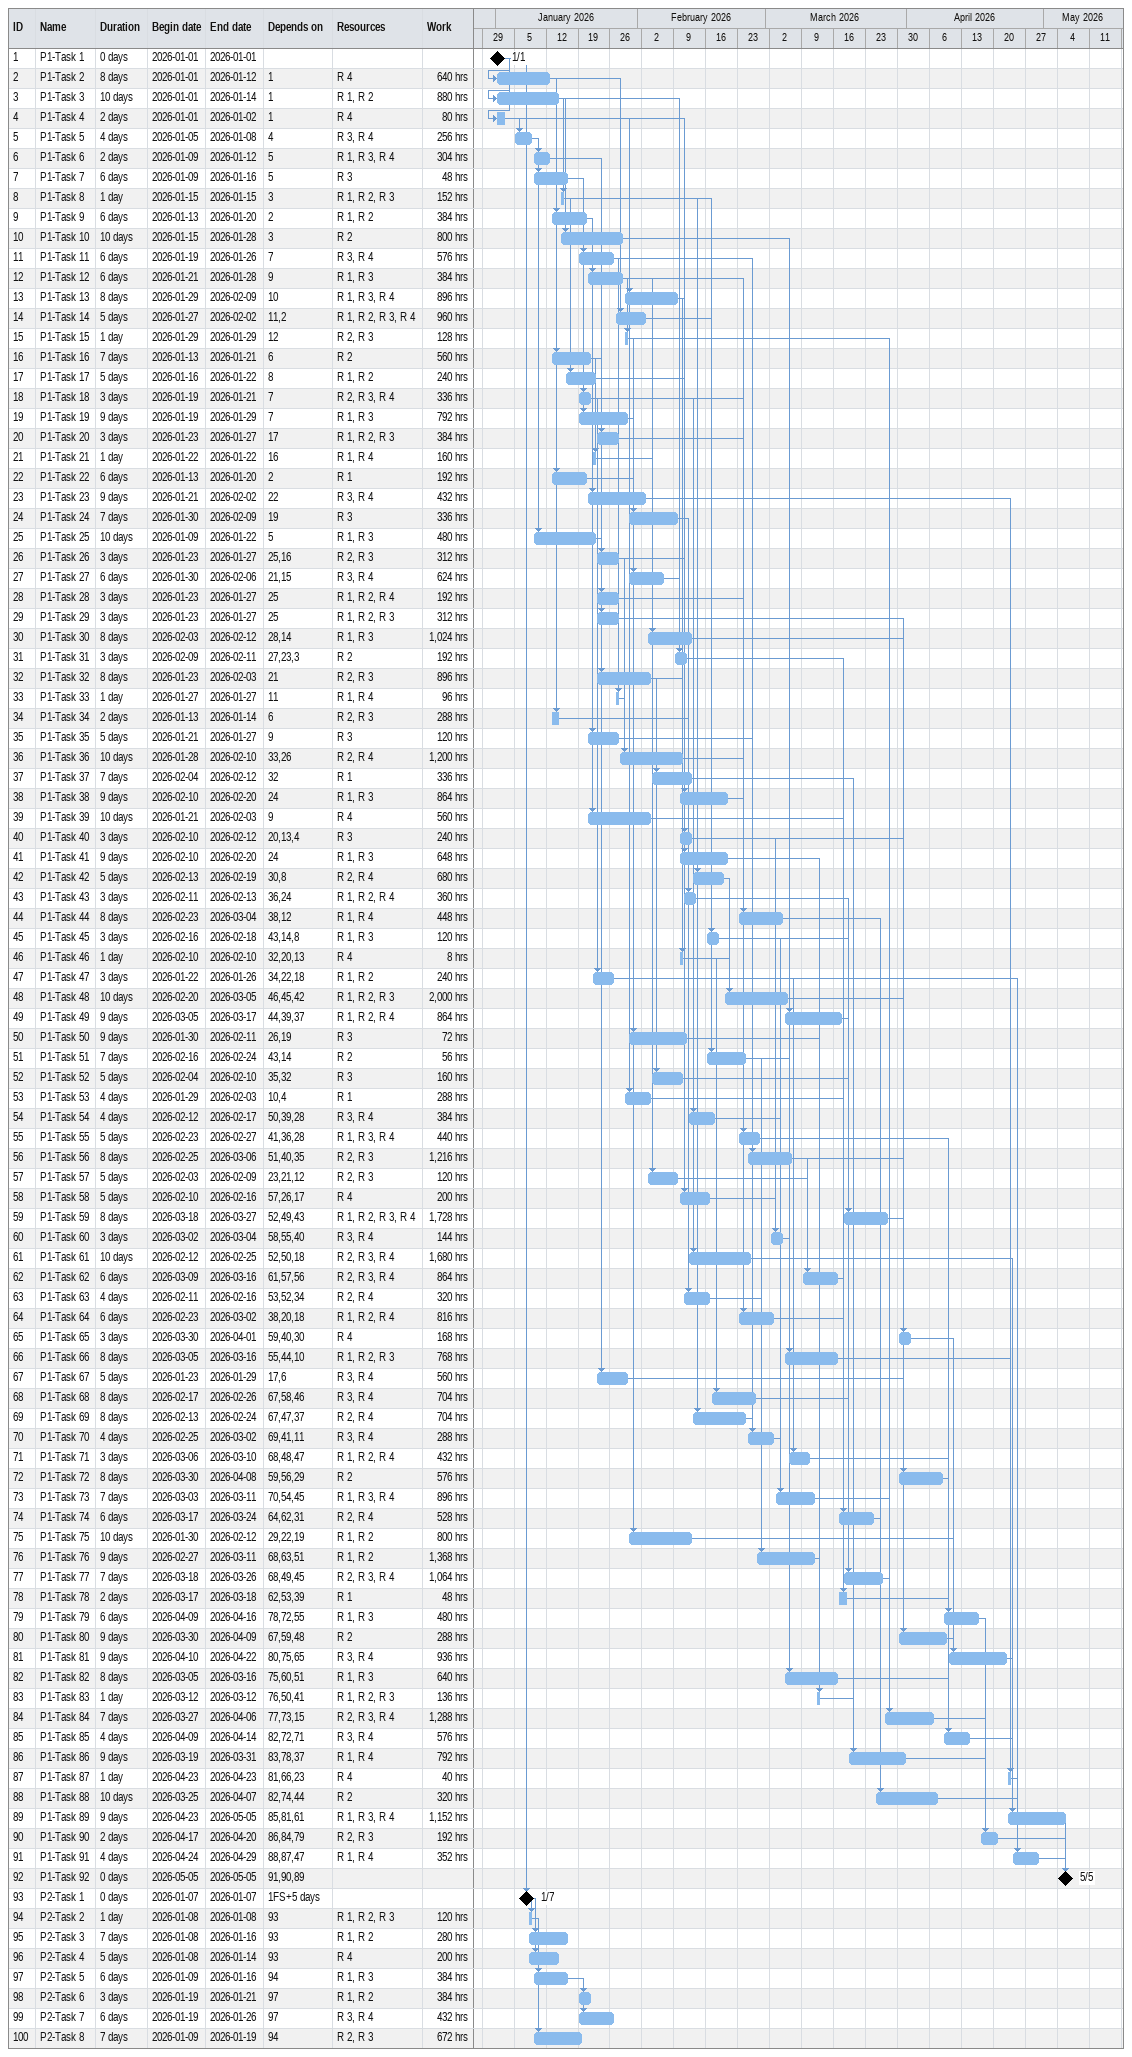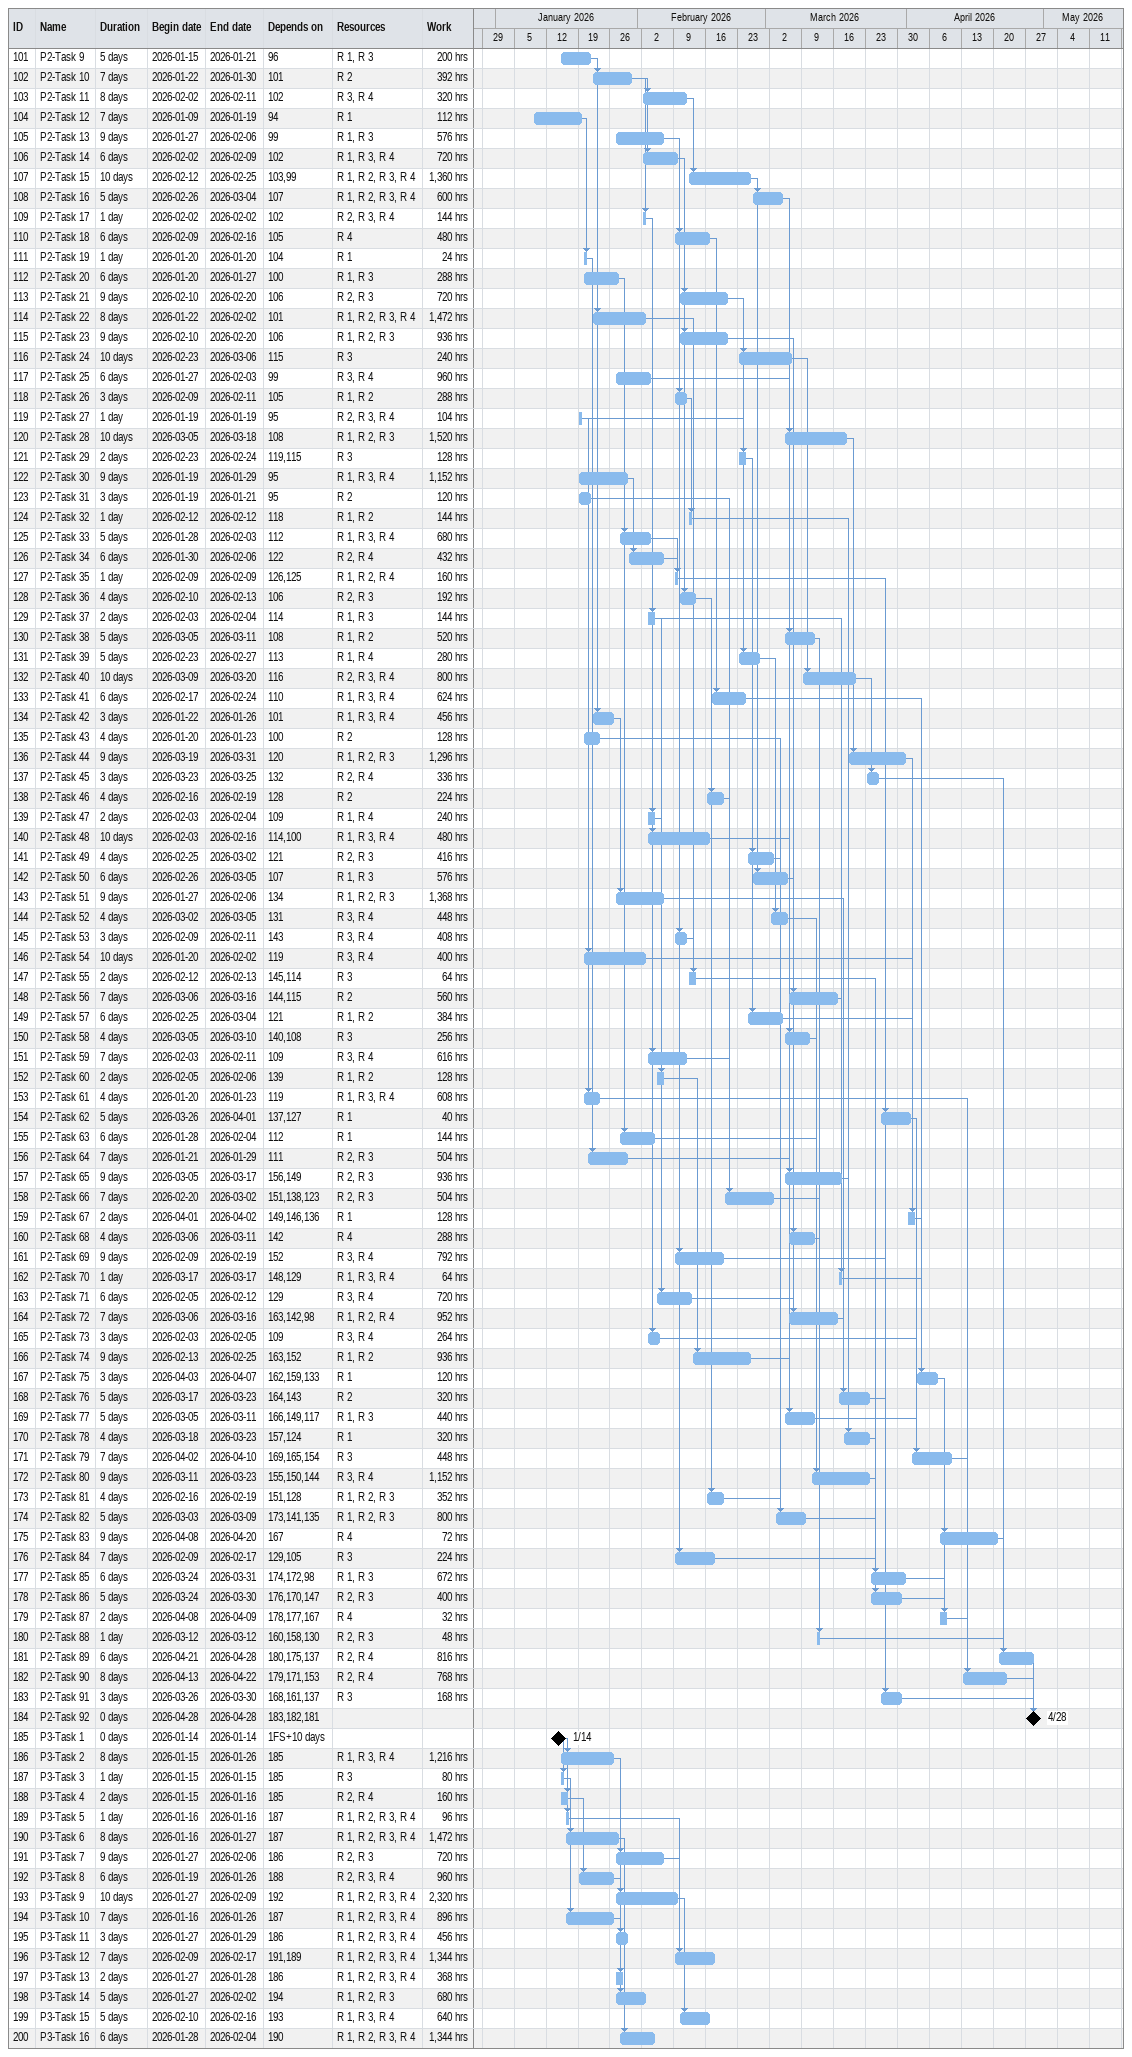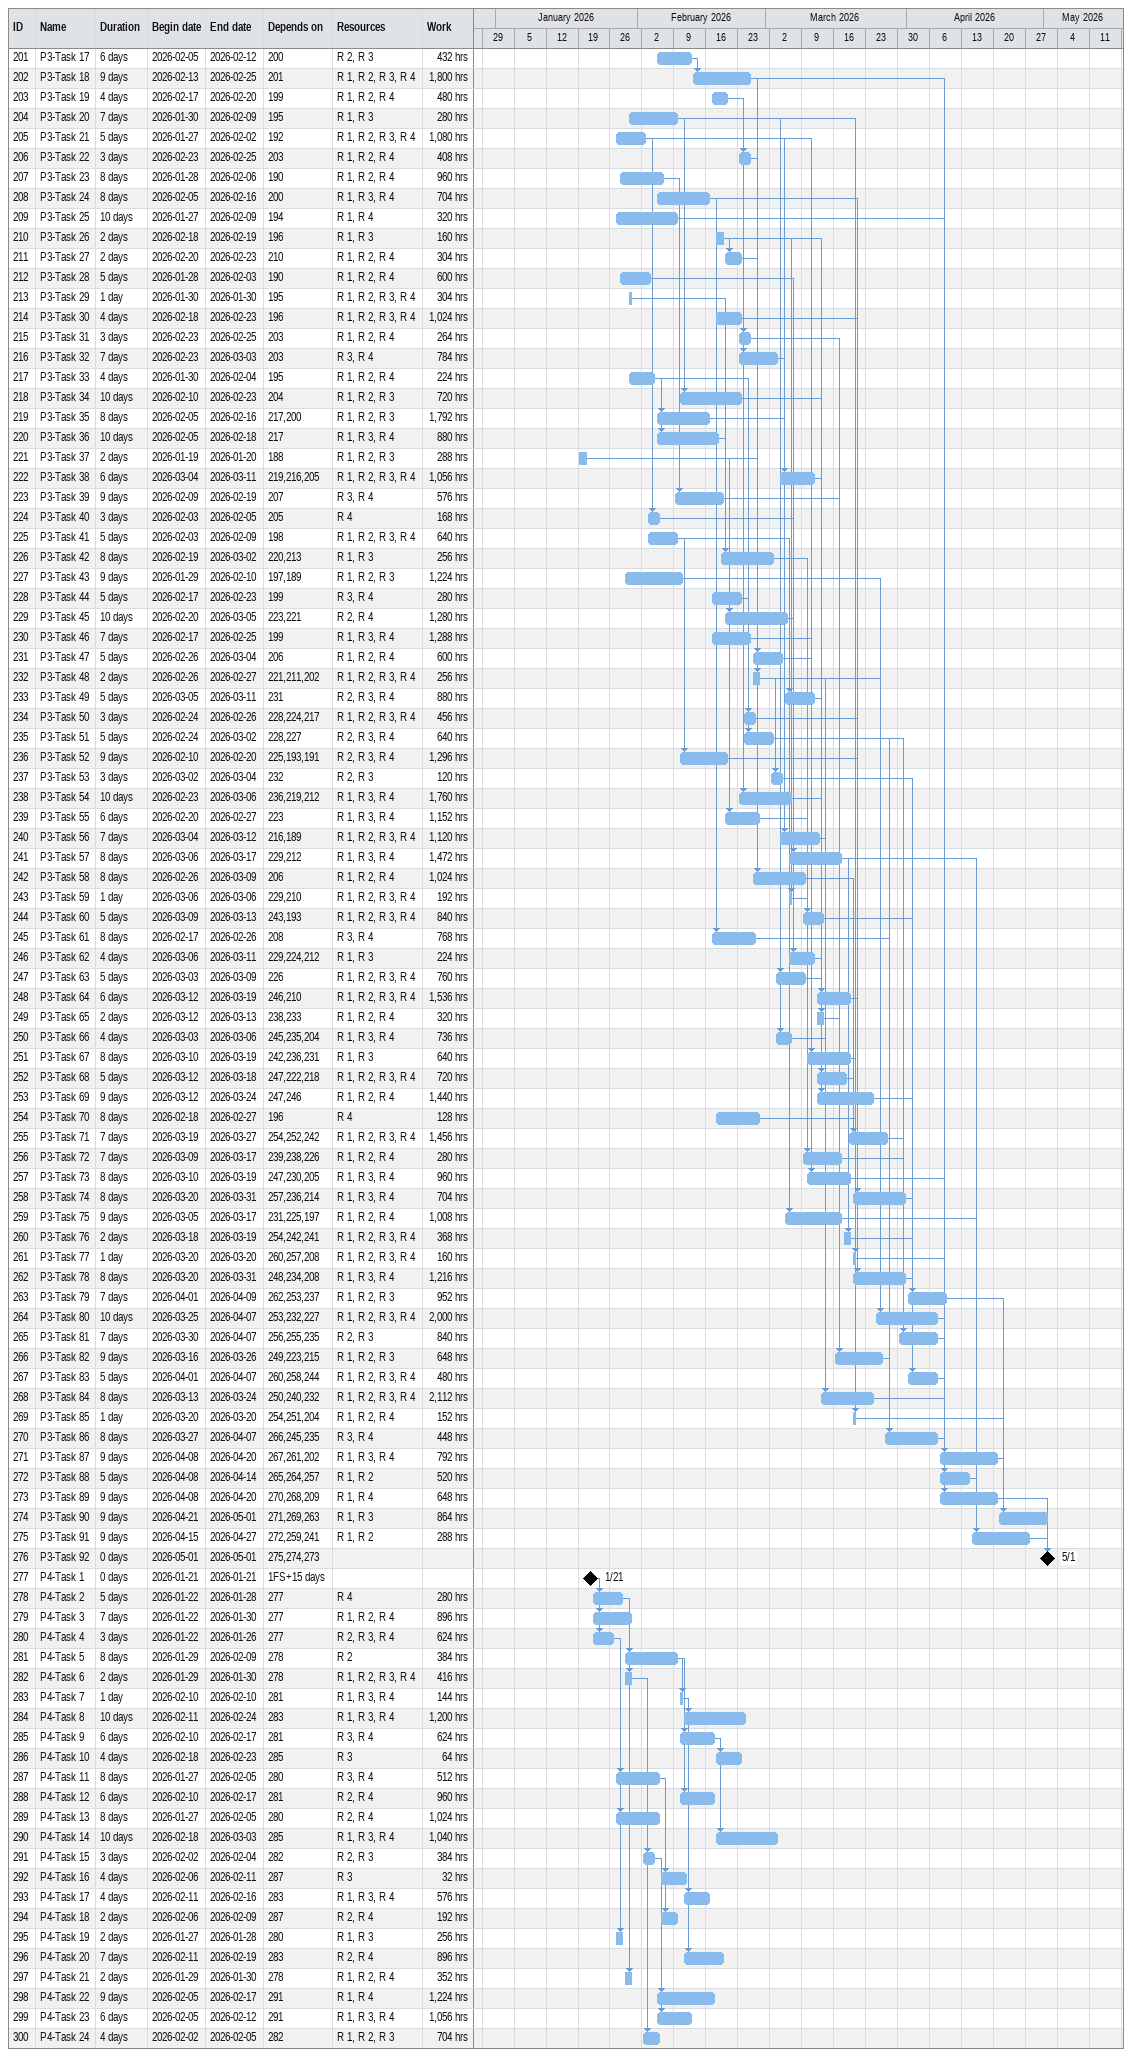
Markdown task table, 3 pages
| ID | Task | Duration | Start | Finish | Predecessors | Resources | Work (h) |
|---|---|---|---|---|---|---|---|
| 1 | P1-Task 1 | 0d | 2026-01-01 | 2026-01-01 |  |  |  |
| 2 | P1-Task 2 | 8d | 2026-01-01 | 2026-01-12 | 1 | R 4 | 640 |
| 3 | P1-Task 3 | 10d | 2026-01-01 | 2026-01-14 | 1 | R 1, R 2 | 880 |
| 4 | P1-Task 4 | 2d | 2026-01-01 | 2026-01-02 | 1 | R 4 | 80 |
| 5 | P1-Task 5 | 4d | 2026-01-05 | 2026-01-08 | 4 | R 3, R 4 | 256 |
| 6 | P1-Task 6 | 2d | 2026-01-09 | 2026-01-12 | 5 | R 1, R 3, R 4 | 304 |
| 7 | P1-Task 7 | 6d | 2026-01-09 | 2026-01-16 | 5 | R 3 | 48 |
| 8 | P1-Task 8 | 1d | 2026-01-15 | 2026-01-15 | 3 | R 1, R 2, R 3 | 152 |
| 9 | P1-Task 9 | 6d | 2026-01-13 | 2026-01-20 | 2 | R 1, R 2 | 384 |
| 10 | P1-Task 10 | 10d | 2026-01-15 | 2026-01-28 | 3 | R 2 | 800 |
| 11 | P1-Task 11 | 6d | 2026-01-19 | 2026-01-26 | 7 | R 3, R 4 | 576 |
| 12 | P1-Task 12 | 6d | 2026-01-21 | 2026-01-28 | 9 | R 1, R 3 | 384 |
| 13 | P1-Task 13 | 8d | 2026-01-29 | 2026-02-09 | 10 | R 1, R 3, R 4 | 896 |
| 14 | P1-Task 14 | 5d | 2026-01-27 | 2026-02-02 | 11, 2 | R 1, R 2, R 3, R 4 | 960 |
| 15 | P1-Task 15 | 1d | 2026-01-29 | 2026-01-29 | 12 | R 2, R 3 | 128 |
| 16 | P1-Task 16 | 7d | 2026-01-13 | 2026-01-21 | 6 | R 2 | 560 |
| 17 | P1-Task 17 | 5d | 2026-01-16 | 2026-01-22 | 8 | R 1, R 2 | 240 |
| 18 | P1-Task 18 | 3d | 2026-01-19 | 2026-01-21 | 7 | R 2, R 3, R 4 | 336 |
| 19 | P1-Task 19 | 9d | 2026-01-19 | 2026-01-29 | 7 | R 1, R 3 | 792 |
| 20 | P1-Task 20 | 3d | 2026-01-23 | 2026-01-27 | 17 | R 1, R 2, R 3 | 384 |
| 21 | P1-Task 21 | 1d | 2026-01-22 | 2026-01-22 | 16 | R 1, R 4 | 160 |
| 22 | P1-Task 22 | 6d | 2026-01-13 | 2026-01-20 | 2 | R 1 | 192 |
| 23 | P1-Task 23 | 9d | 2026-01-21 | 2026-02-02 | 22 | R 3, R 4 | 432 |
| 24 | P1-Task 24 | 7d | 2026-01-30 | 2026-02-09 | 19 | R 3 | 336 |
| 25 | P1-Task 25 | 10d | 2026-01-09 | 2026-01-22 | 5 | R 1, R 3 | 480 |
| 26 | P1-Task 26 | 3d | 2026-01-23 | 2026-01-27 | 25, 16 | R 2, R 3 | 312 |
| 27 | P1-Task 27 | 6d | 2026-01-30 | 2026-02-06 | 21, 15 | R 3, R 4 | 624 |
| 28 | P1-Task 28 | 3d | 2026-01-23 | 2026-01-27 | 25 | R 1, R 2, R 4 | 192 |
| 29 | P1-Task 29 | 3d | 2026-01-23 | 2026-01-27 | 25 | R 1, R 2, R 3 | 312 |
| 30 | P1-Task 30 | 8d | 2026-02-03 | 2026-02-12 | 28, 14 | R 1, R 3 | 1024 |
| 31 | P1-Task 31 | 3d | 2026-02-09 | 2026-02-11 | 27, 23, 3 | R 2 | 192 |
| 32 | P1-Task 32 | 8d | 2026-01-23 | 2026-02-03 | 21 | R 2, R 3 | 896 |
| 33 | P1-Task 33 | 1d | 2026-01-27 | 2026-01-27 | 11 | R 1, R 4 | 96 |
| 34 | P1-Task 34 | 2d | 2026-01-13 | 2026-01-14 | 6 | R 2, R 3 | 288 |
| 35 | P1-Task 35 | 5d | 2026-01-21 | 2026-01-27 | 9 | R 3 | 120 |
| 36 | P1-Task 36 | 10d | 2026-01-28 | 2026-02-10 | 33, 26 | R 2, R 4 | 1200 |
| 37 | P1-Task 37 | 7d | 2026-02-04 | 2026-02-12 | 32 | R 1 | 336 |
| 38 | P1-Task 38 | 9d | 2026-02-10 | 2026-02-20 | 24 | R 1, R 3 | 864 |
| 39 | P1-Task 39 | 10d | 2026-01-21 | 2026-02-03 | 9 | R 4 | 560 |
| 40 | P1-Task 40 | 3d | 2026-02-10 | 2026-02-12 | 20, 13, 4 | R 3 | 240 |
| 41 | P1-Task 41 | 9d | 2026-02-10 | 2026-02-20 | 24 | R 1, R 3 | 648 |
| 42 | P1-Task 42 | 5d | 2026-02-13 | 2026-02-19 | 30, 8 | R 2, R 4 | 680 |
| 43 | P1-Task 43 | 3d | 2026-02-11 | 2026-02-13 | 36, 24 | R 1, R 2, R 4 | 360 |
| 44 | P1-Task 44 | 8d | 2026-02-23 | 2026-03-04 | 38, 12 | R 1, R 4 | 448 |
| 45 | P1-Task 45 | 3d | 2026-02-16 | 2026-02-18 | 43, 14, 8 | R 1, R 3 | 120 |
| 46 | P1-Task 46 | 1d | 2026-02-10 | 2026-02-10 | 32, 20, 13 | R 4 | 8 |
| 47 | P1-Task 47 | 3d | 2026-01-22 | 2026-01-26 | 34, 22, 18 | R 1, R 2 | 240 |
| 48 | P1-Task 48 | 10d | 2026-02-20 | 2026-03-05 | 46, 45, 42 | R 1, R 2, R 3 | 2000 |
| 49 | P1-Task 49 | 9d | 2026-03-05 | 2026-03-17 | 44, 39, 37 | R 1, R 2, R 4 | 864 |
| 50 | P1-Task 50 | 9d | 2026-01-30 | 2026-02-11 | 26, 19 | R 3 | 72 |
| 51 | P1-Task 51 | 7d | 2026-02-16 | 2026-02-24 | 43, 14 | R 2 | 56 |
| 52 | P1-Task 52 | 5d | 2026-02-04 | 2026-02-10 | 35, 32 | R 3 | 160 |
| 53 | P1-Task 53 | 4d | 2026-01-29 | 2026-02-03 | 10, 4 | R 1 | 288 |
| 54 | P1-Task 54 | 4d | 2026-02-12 | 2026-02-17 | 50, 39, 28 | R 3, R 4 | 384 |
| 55 | P1-Task 55 | 5d | 2026-02-23 | 2026-02-27 | 41, 36, 28 | R 1, R 3, R 4 | 440 |
| 56 | P1-Task 56 | 8d | 2026-02-25 | 2026-03-06 | 51, 40, 35 | R 2, R 3 | 1216 |
| 57 | P1-Task 57 | 5d | 2026-02-03 | 2026-02-09 | 23, 21, 12 | R 2, R 3 | 120 |
| 58 | P1-Task 58 | 5d | 2026-02-10 | 2026-02-16 | 57, 26, 17 | R 4 | 200 |
| 59 | P1-Task 59 | 8d | 2026-03-18 | 2026-03-27 | 52, 49, 43 | R 1, R 2, R 3, R 4 | 1728 |
| 60 | P1-Task 60 | 3d | 2026-03-02 | 2026-03-04 | 58, 55, 40 | R 3, R 4 | 144 |
| 61 | P1-Task 61 | 10d | 2026-02-12 | 2026-02-25 | 52, 50, 18 | R 2, R 3, R 4 | 1680 |
| 62 | P1-Task 62 | 6d | 2026-03-09 | 2026-03-16 | 61, 57, 56 | R 2, R 3, R 4 | 864 |
| 63 | P1-Task 63 | 4d | 2026-02-11 | 2026-02-16 | 53, 52, 34 | R 2, R 4 | 320 |
| 64 | P1-Task 64 | 6d | 2026-02-23 | 2026-03-02 | 38, 20, 18 | R 1, R 2, R 4 | 816 |
| 65 | P1-Task 65 | 3d | 2026-03-30 | 2026-04-01 | 59, 40, 30 | R 4 | 168 |
| 66 | P1-Task 66 | 8d | 2026-03-05 | 2026-03-16 | 55, 44, 10 | R 1, R 2, R 3 | 768 |
| 67 | P1-Task 67 | 5d | 2026-01-23 | 2026-01-29 | 17, 6 | R 3, R 4 | 560 |
| 68 | P1-Task 68 | 8d | 2026-02-17 | 2026-02-26 | 67, 58, 46 | R 3, R 4 | 704 |
| 69 | P1-Task 69 | 8d | 2026-02-13 | 2026-02-24 | 67, 47, 37 | R 2, R 4 | 704 |
| 70 | P1-Task 70 | 4d | 2026-02-25 | 2026-03-02 | 69, 41, 11 | R 3, R 4 | 288 |
| 71 | P1-Task 71 | 3d | 2026-03-06 | 2026-03-10 | 68, 48, 47 | R 1, R 2, R 4 | 432 |
| 72 | P1-Task 72 | 8d | 2026-03-30 | 2026-04-08 | 59, 56, 29 | R 2 | 576 |
| 73 | P1-Task 73 | 7d | 2026-03-03 | 2026-03-11 | 70, 54, 45 | R 1, R 3, R 4 | 896 |
| 74 | P1-Task 74 | 6d | 2026-03-17 | 2026-03-24 | 64, 62, 31 | R 2, R 4 | 528 |
| 75 | P1-Task 75 | 10d | 2026-01-30 | 2026-02-12 | 29, 22, 19 | R 1, R 2 | 800 |
| 76 | P1-Task 76 | 9d | 2026-02-27 | 2026-03-11 | 68, 63, 51 | R 1, R 2 | 1368 |
| 77 | P1-Task 77 | 7d | 2026-03-18 | 2026-03-26 | 68, 49, 45 | R 2, R 3, R 4 | 1064 |
| 78 | P1-Task 78 | 2d | 2026-03-17 | 2026-03-18 | 62, 53, 39 | R 1 | 48 |
| 79 | P1-Task 79 | 6d | 2026-04-09 | 2026-04-16 | 78, 72, 55 | R 1, R 3 | 480 |
| 80 | P1-Task 80 | 9d | 2026-03-30 | 2026-04-09 | 67, 59, 48 | R 2 | 288 |
| 81 | P1-Task 81 | 9d | 2026-04-10 | 2026-04-22 | 80, 75, 65 | R 3, R 4 | 936 |
| 82 | P1-Task 82 | 8d | 2026-03-05 | 2026-03-16 | 75, 60, 51 | R 1, R 3 | 640 |
| 83 | P1-Task 83 | 1d | 2026-03-12 | 2026-03-12 | 76, 50, 41 | R 1, R 2, R 3 | 136 |
| 84 | P1-Task 84 | 7d | 2026-03-27 | 2026-04-06 | 77, 73, 15 | R 2, R 3, R 4 | 1288 |
| 85 | P1-Task 85 | 4d | 2026-04-09 | 2026-04-14 | 82, 72, 71 | R 3, R 4 | 576 |
| 86 | P1-Task 86 | 9d | 2026-03-19 | 2026-03-31 | 83, 78, 37 | R 1, R 4 | 792 |
| 87 | P1-Task 87 | 1d | 2026-04-23 | 2026-04-23 | 81, 66, 23 | R 4 | 40 |
| 88 | P1-Task 88 | 10d | 2026-03-25 | 2026-04-07 | 82, 74, 44 | R 2 | 320 |
| 89 | P1-Task 89 | 9d | 2026-04-23 | 2026-05-05 | 85, 81, 61 | R 1, R 3, R 4 | 1152 |
| 90 | P1-Task 90 | 2d | 2026-04-17 | 2026-04-20 | 86, 84, 79 | R 2, R 3 | 192 |
| 91 | P1-Task 91 | 4d | 2026-04-24 | 2026-04-29 | 88, 87, 47 | R 1, R 4 | 352 |
| 92 | P1-Task 92 | 0d | 2026-05-05 | 2026-05-05 | 91, 90, 89 |  |  |
| 93 | P2-Task 1 | 0d | 2026-01-07 | 2026-01-07 | 1FS+5d |  |  |
| 94 | P2-Task 2 | 1d | 2026-01-08 | 2026-01-08 | 93 | R 1, R 2, R 3 | 120 |
| 95 | P2-Task 3 | 7d | 2026-01-08 | 2026-01-16 | 93 | R 1, R 2 | 280 |
| 96 | P2-Task 4 | 5d | 2026-01-08 | 2026-01-14 | 93 | R 4 | 200 |
| 97 | P2-Task 5 | 6d | 2026-01-09 | 2026-01-16 | 94 | R 1, R 3 | 384 |
| 98 | P2-Task 6 | 3d | 2026-01-19 | 2026-01-21 | 97 | R 1, R 2 | 384 |
| 99 | P2-Task 7 | 6d | 2026-01-19 | 2026-01-26 | 97 | R 3, R 4 | 432 |
| 100 | P2-Task 8 | 7d | 2026-01-09 | 2026-01-19 | 94 | R 2, R 3 | 672 |
| 101 | P2-Task 9 | 5d | 2026-01-15 | 2026-01-21 | 96 | R 1, R 3 | 200 |
| 102 | P2-Task 10 | 7d | 2026-01-22 | 2026-01-30 | 101 | R 2 | 392 |
| 103 | P2-Task 11 | 8d | 2026-02-02 | 2026-02-11 | 102 | R 3, R 4 | 320 |
| 104 | P2-Task 12 | 7d | 2026-01-09 | 2026-01-19 | 94 | R 1 | 112 |
| 105 | P2-Task 13 | 9d | 2026-01-27 | 2026-02-06 | 99 | R 1, R 3 | 576 |
| 106 | P2-Task 14 | 6d | 2026-02-02 | 2026-02-09 | 102 | R 1, R 3, R 4 | 720 |
| 107 | P2-Task 15 | 10d | 2026-02-12 | 2026-02-25 | 103, 99 | R 1, R 2, R 3, R 4 | 1360 |
| 108 | P2-Task 16 | 5d | 2026-02-26 | 2026-03-04 | 107 | R 1, R 2, R 3, R 4 | 600 |
| 109 | P2-Task 17 | 1d | 2026-02-02 | 2026-02-02 | 102 | R 2, R 3, R 4 | 144 |
| 110 | P2-Task 18 | 6d | 2026-02-09 | 2026-02-16 | 105 | R 4 | 480 |
| 111 | P2-Task 19 | 1d | 2026-01-20 | 2026-01-20 | 104 | R 1 | 24 |
| 112 | P2-Task 20 | 6d | 2026-01-20 | 2026-01-27 | 100 | R 1, R 3 | 288 |
| 113 | P2-Task 21 | 9d | 2026-02-10 | 2026-02-20 | 106 | R 2, R 3 | 720 |
| 114 | P2-Task 22 | 8d | 2026-01-22 | 2026-02-02 | 101 | R 1, R 2, R 3, R 4 | 1472 |
| 115 | P2-Task 23 | 9d | 2026-02-10 | 2026-02-20 | 106 | R 1, R 2, R 3 | 936 |
| 116 | P2-Task 24 | 10d | 2026-02-23 | 2026-03-06 | 115 | R 3 | 240 |
| 117 | P2-Task 25 | 6d | 2026-01-27 | 2026-02-03 | 99 | R 3, R 4 | 960 |
| 118 | P2-Task 26 | 3d | 2026-02-09 | 2026-02-11 | 105 | R 1, R 2 | 288 |
| 119 | P2-Task 27 | 1d | 2026-01-19 | 2026-01-19 | 95 | R 2, R 3, R 4 | 104 |
| 120 | P2-Task 28 | 10d | 2026-03-05 | 2026-03-18 | 108 | R 1, R 2, R 3 | 1520 |
| 121 | P2-Task 29 | 2d | 2026-02-23 | 2026-02-24 | 119, 115 | R 3 | 128 |
| 122 | P2-Task 30 | 9d | 2026-01-19 | 2026-01-29 | 95 | R 1, R 3, R 4 | 1152 |
| 123 | P2-Task 31 | 3d | 2026-01-19 | 2026-01-21 | 95 | R 2 | 120 |
| 124 | P2-Task 32 | 1d | 2026-02-12 | 2026-02-12 | 118 | R 1, R 2 | 144 |
| 125 | P2-Task 33 | 5d | 2026-01-28 | 2026-02-03 | 112 | R 1, R 3, R 4 | 680 |
| 126 | P2-Task 34 | 6d | 2026-01-30 | 2026-02-06 | 122 | R 2, R 4 | 432 |
| 127 | P2-Task 35 | 1d | 2026-02-09 | 2026-02-09 | 126, 125 | R 1, R 2, R 4 | 160 |
| 128 | P2-Task 36 | 4d | 2026-02-10 | 2026-02-13 | 106 | R 2, R 3 | 192 |
| 129 | P2-Task 37 | 2d | 2026-02-03 | 2026-02-04 | 114 | R 1, R 3 | 144 |
| 130 | P2-Task 38 | 5d | 2026-03-05 | 2026-03-11 | 108 | R 1, R 2 | 520 |
| 131 | P2-Task 39 | 5d | 2026-02-23 | 2026-02-27 | 113 | R 1, R 4 | 280 |
| 132 | P2-Task 40 | 10d | 2026-03-09 | 2026-03-20 | 116 | R 2, R 3, R 4 | 800 |
| 133 | P2-Task 41 | 6d | 2026-02-17 | 2026-02-24 | 110 | R 1, R 3, R 4 | 624 |
| 134 | P2-Task 42 | 3d | 2026-01-22 | 2026-01-26 | 101 | R 1, R 3, R 4 | 456 |
| 135 | P2-Task 43 | 4d | 2026-01-20 | 2026-01-23 | 100 | R 2 | 128 |
| 136 | P2-Task 44 | 9d | 2026-03-19 | 2026-03-31 | 120 | R 1, R 2, R 3 | 1296 |
| 137 | P2-Task 45 | 3d | 2026-03-23 | 2026-03-25 | 132 | R 2, R 4 | 336 |
| 138 | P2-Task 46 | 4d | 2026-02-16 | 2026-02-19 | 128 | R 2 | 224 |
| 139 | P2-Task 47 | 2d | 2026-02-03 | 2026-02-04 | 109 | R 1, R 4 | 240 |
| 140 | P2-Task 48 | 10d | 2026-02-03 | 2026-02-16 | 114, 100 | R 1, R 3, R 4 | 480 |
| 141 | P2-Task 49 | 4d | 2026-02-25 | 2026-03-02 | 121 | R 2, R 3 | 416 |
| 142 | P2-Task 50 | 6d | 2026-02-26 | 2026-03-05 | 107 | R 1, R 3 | 576 |
| 143 | P2-Task 51 | 9d | 2026-01-27 | 2026-02-06 | 134 | R 1, R 2, R 3 | 1368 |
| 144 | P2-Task 52 | 4d | 2026-03-02 | 2026-03-05 | 131 | R 3, R 4 | 448 |
| 145 | P2-Task 53 | 3d | 2026-02-09 | 2026-02-11 | 143 | R 3, R 4 | 408 |
| 146 | P2-Task 54 | 10d | 2026-01-20 | 2026-02-02 | 119 | R 3, R 4 | 400 |
| 147 | P2-Task 55 | 2d | 2026-02-12 | 2026-02-13 | 145, 114 | R 3 | 64 |
| 148 | P2-Task 56 | 7d | 2026-03-06 | 2026-03-16 | 144, 115 | R 2 | 560 |
| 149 | P2-Task 57 | 6d | 2026-02-25 | 2026-03-04 | 121 | R 1, R 2 | 384 |
| 150 | P2-Task 58 | 4d | 2026-03-05 | 2026-03-10 | 140, 108 | R 3 | 256 |
| 151 | P2-Task 59 | 7d | 2026-02-03 | 2026-02-11 | 109 | R 3, R 4 | 616 |
| 152 | P2-Task 60 | 2d | 2026-02-05 | 2026-02-06 | 139 | R 1, R 2 | 128 |
| 153 | P2-Task 61 | 4d | 2026-01-20 | 2026-01-23 | 119 | R 1, R 3, R 4 | 608 |
| 154 | P2-Task 62 | 5d | 2026-03-26 | 2026-04-01 | 137, 127 | R 1 | 40 |
| 155 | P2-Task 63 | 6d | 2026-01-28 | 2026-02-04 | 112 | R 1 | 144 |
| 156 | P2-Task 64 | 7d | 2026-01-21 | 2026-01-29 | 111 | R 2, R 3 | 504 |
| 157 | P2-Task 65 | 9d | 2026-03-05 | 2026-03-17 | 156, 149 | R 2, R 3 | 936 |
| 158 | P2-Task 66 | 7d | 2026-02-20 | 2026-03-02 | 151, 138, 123 | R 2, R 3 | 504 |
| 159 | P2-Task 67 | 2d | 2026-04-01 | 2026-04-02 | 149, 146, 136 | R 1 | 128 |
| 160 | P2-Task 68 | 4d | 2026-03-06 | 2026-03-11 | 142 | R 4 | 288 |
| 161 | P2-Task 69 | 9d | 2026-02-09 | 2026-02-19 | 152 | R 3, R 4 | 792 |
| 162 | P2-Task 70 | 1d | 2026-03-17 | 2026-03-17 | 148, 129 | R 1, R 3, R 4 | 64 |
| 163 | P2-Task 71 | 6d | 2026-02-05 | 2026-02-12 | 129 | R 3, R 4 | 720 |
| 164 | P2-Task 72 | 7d | 2026-03-06 | 2026-03-16 | 163, 142, 98 | R 1, R 2, R 4 | 952 |
| 165 | P2-Task 73 | 3d | 2026-02-03 | 2026-02-05 | 109 | R 3, R 4 | 264 |
| 166 | P2-Task 74 | 9d | 2026-02-13 | 2026-02-25 | 163, 152 | R 1, R 2 | 936 |
| 167 | P2-Task 75 | 3d | 2026-04-03 | 2026-04-07 | 162, 159, 133 | R 1 | 120 |
| 168 | P2-Task 76 | 5d | 2026-03-17 | 2026-03-23 | 164, 143 | R 2 | 320 |
| 169 | P2-Task 77 | 5d | 2026-03-05 | 2026-03-11 | 166, 149, 117 | R 1, R 3 | 440 |
| 170 | P2-Task 78 | 4d | 2026-03-18 | 2026-03-23 | 157, 124 | R 1 | 320 |
| 171 | P2-Task 79 | 7d | 2026-04-02 | 2026-04-10 | 169, 165, 154 | R 3 | 448 |
| 172 | P2-Task 80 | 9d | 2026-03-11 | 2026-03-23 | 155, 150, 144 | R 3, R 4 | 1152 |
| 173 | P2-Task 81 | 4d | 2026-02-16 | 2026-02-19 | 151, 128 | R 1, R 2, R 3 | 352 |
| 174 | P2-Task 82 | 5d | 2026-03-03 | 2026-03-09 | 173, 141, 135 | R 1, R 2, R 3 | 800 |
| 175 | P2-Task 83 | 9d | 2026-04-08 | 2026-04-20 | 167 | R 4 | 72 |
| 176 | P2-Task 84 | 7d | 2026-02-09 | 2026-02-17 | 129, 105 | R 3 | 224 |
| 177 | P2-Task 85 | 6d | 2026-03-24 | 2026-03-31 | 174, 172, 98 | R 1, R 3 | 672 |
| 178 | P2-Task 86 | 5d | 2026-03-24 | 2026-03-30 | 176, 170, 147 | R 2, R 3 | 400 |
| 179 | P2-Task 87 | 2d | 2026-04-08 | 2026-04-09 | 178, 177, 167 | R 4 | 32 |
| 180 | P2-Task 88 | 1d | 2026-03-12 | 2026-03-12 | 160, 158, 130 | R 2, R 3 | 48 |
| 181 | P2-Task 89 | 6d | 2026-04-21 | 2026-04-28 | 180, 175, 137 | R 2, R 4 | 816 |
| 182 | P2-Task 90 | 8d | 2026-04-13 | 2026-04-22 | 179, 171, 153 | R 2, R 4 | 768 |
| 183 | P2-Task 91 | 3d | 2026-03-26 | 2026-03-30 | 168, 161, 137 | R 3 | 168 |
| 184 | P2-Task 92 | 0d | 2026-04-28 | 2026-04-28 | 183, 182, 181 |  |  |
| 185 | P3-Task 1 | 0d | 2026-01-14 | 2026-01-14 | 1FS+10d |  |  |
| 186 | P3-Task 2 | 8d | 2026-01-15 | 2026-01-26 | 185 | R 1, R 3, R 4 | 1216 |
| 187 | P3-Task 3 | 1d | 2026-01-15 | 2026-01-15 | 185 | R 3 | 80 |
| 188 | P3-Task 4 | 2d | 2026-01-15 | 2026-01-16 | 185 | R 2, R 4 | 160 |
| 189 | P3-Task 5 | 1d | 2026-01-16 | 2026-01-16 | 187 | R 1, R 2, R 3, R 4 | 96 |
| 190 | P3-Task 6 | 8d | 2026-01-16 | 2026-01-27 | 187 | R 1, R 2, R 3, R 4 | 1472 |
| 191 | P3-Task 7 | 9d | 2026-01-27 | 2026-02-06 | 186 | R 2, R 3 | 720 |
| 192 | P3-Task 8 | 6d | 2026-01-19 | 2026-01-26 | 188 | R 2, R 3, R 4 | 960 |
| 193 | P3-Task 9 | 10d | 2026-01-27 | 2026-02-09 | 192 | R 1, R 2, R 3, R 4 | 2320 |
| 194 | P3-Task 10 | 7d | 2026-01-16 | 2026-01-26 | 187 | R 1, R 2, R 3, R 4 | 896 |
| 195 | P3-Task 11 | 3d | 2026-01-27 | 2026-01-29 | 186 | R 1, R 2, R 3, R 4 | 456 |
| 196 | P3-Task 12 | 7d | 2026-02-09 | 2026-02-17 | 191, 189 | R 1, R 2, R 3, R 4 | 1344 |
| 197 | P3-Task 13 | 2d | 2026-01-27 | 2026-01-28 | 186 | R 1, R 2, R 3, R 4 | 368 |
| 198 | P3-Task 14 | 5d | 2026-01-27 | 2026-02-02 | 194 | R 1, R 2, R 3 | 680 |
| 199 | P3-Task 15 | 5d | 2026-02-10 | 2026-02-16 | 193 | R 1, R 3, R 4 | 640 |
| 200 | P3-Task 16 | 6d | 2026-01-28 | 2026-02-04 | 190 | R 1, R 2, R 3, R 4 | 1344 |
| 201 | P3-Task 17 | 6d | 2026-02-05 | 2026-02-12 | 200 | R 2, R 3 | 432 |
| 202 | P3-Task 18 | 9d | 2026-02-13 | 2026-02-25 | 201 | R 1, R 2, R 3, R 4 | 1800 |
| 203 | P3-Task 19 | 4d | 2026-02-17 | 2026-02-20 | 199 | R 1, R 2, R 4 | 480 |
| 204 | P3-Task 20 | 7d | 2026-01-30 | 2026-02-09 | 195 | R 1, R 3 | 280 |
| 205 | P3-Task 21 | 5d | 2026-01-27 | 2026-02-02 | 192 | R 1, R 2, R 3, R 4 | 1080 |
| 206 | P3-Task 22 | 3d | 2026-02-23 | 2026-02-25 | 203 | R 1, R 2, R 4 | 408 |
| 207 | P3-Task 23 | 8d | 2026-01-28 | 2026-02-06 | 190 | R 1, R 2, R 4 | 960 |
| 208 | P3-Task 24 | 8d | 2026-02-05 | 2026-02-16 | 200 | R 1, R 3, R 4 | 704 |
| 209 | P3-Task 25 | 10d | 2026-01-27 | 2026-02-09 | 194 | R 1, R 4 | 320 |
| 210 | P3-Task 26 | 2d | 2026-02-18 | 2026-02-19 | 196 | R 1, R 3 | 160 |
| 211 | P3-Task 27 | 2d | 2026-02-20 | 2026-02-23 | 210 | R 1, R 2, R 4 | 304 |
| 212 | P3-Task 28 | 5d | 2026-01-28 | 2026-02-03 | 190 | R 1, R 2, R 4 | 600 |
| 213 | P3-Task 29 | 1d | 2026-01-30 | 2026-01-30 | 195 | R 1, R 2, R 3, R 4 | 304 |
| 214 | P3-Task 30 | 4d | 2026-02-18 | 2026-02-23 | 196 | R 1, R 2, R 3, R 4 | 1024 |
| 215 | P3-Task 31 | 3d | 2026-02-23 | 2026-02-25 | 203 | R 1, R 2, R 4 | 264 |
| 216 | P3-Task 32 | 7d | 2026-02-23 | 2026-03-03 | 203 | R 3, R 4 | 784 |
| 217 | P3-Task 33 | 4d | 2026-01-30 | 2026-02-04 | 195 | R 1, R 2, R 4 | 224 |
| 218 | P3-Task 34 | 10d | 2026-02-10 | 2026-02-23 | 204 | R 1, R 2, R 3 | 720 |
| 219 | P3-Task 35 | 8d | 2026-02-05 | 2026-02-16 | 217, 200 | R 1, R 2, R 3 | 1792 |
| 220 | P3-Task 36 | 10d | 2026-02-05 | 2026-02-18 | 217 | R 1, R 3, R 4 | 880 |
| 221 | P3-Task 37 | 2d | 2026-01-19 | 2026-01-20 | 188 | R 1, R 2, R 3 | 288 |
| 222 | P3-Task 38 | 6d | 2026-03-04 | 2026-03-11 | 219, 216, 205 | R 1, R 2, R 3, R 4 | 1056 |
| 223 | P3-Task 39 | 9d | 2026-02-09 | 2026-02-19 | 207 | R 3, R 4 | 576 |
| 224 | P3-Task 40 | 3d | 2026-02-03 | 2026-02-05 | 205 | R 4 | 168 |
| 225 | P3-Task 41 | 5d | 2026-02-03 | 2026-02-09 | 198 | R 1, R 2, R 3, R 4 | 640 |
| 226 | P3-Task 42 | 8d | 2026-02-19 | 2026-03-02 | 220, 213 | R 1, R 3 | 256 |
| 227 | P3-Task 43 | 9d | 2026-01-29 | 2026-02-10 | 197, 189 | R 1, R 2, R 3 | 1224 |
| 228 | P3-Task 44 | 5d | 2026-02-17 | 2026-02-23 | 199 | R 3, R 4 | 280 |
| 229 | P3-Task 45 | 10d | 2026-02-20 | 2026-03-05 | 223, 221 | R 2, R 4 | 1280 |
| 230 | P3-Task 46 | 7d | 2026-02-17 | 2026-02-25 | 199 | R 1, R 3, R 4 | 1288 |
| 231 | P3-Task 47 | 5d | 2026-02-26 | 2026-03-04 | 206 | R 1, R 2, R 4 | 600 |
| 232 | P3-Task 48 | 2d | 2026-02-26 | 2026-02-27 | 221, 211, 202 | R 1, R 2, R 3, R 4 | 256 |
| 233 | P3-Task 49 | 5d | 2026-03-05 | 2026-03-11 | 231 | R 2, R 3, R 4 | 880 |
| 234 | P3-Task 50 | 3d | 2026-02-24 | 2026-02-26 | 228, 224, 217 | R 1, R 2, R 3, R 4 | 456 |
| 235 | P3-Task 51 | 5d | 2026-02-24 | 2026-03-02 | 228, 227 | R 2, R 3, R 4 | 640 |
| 236 | P3-Task 52 | 9d | 2026-02-10 | 2026-02-20 | 225, 193, 191 | R 2, R 3, R 4 | 1296 |
| 237 | P3-Task 53 | 3d | 2026-03-02 | 2026-03-04 | 232 | R 2, R 3 | 120 |
| 238 | P3-Task 54 | 10d | 2026-02-23 | 2026-03-06 | 236, 219, 212 | R 1, R 3, R 4 | 1760 |
| 239 | P3-Task 55 | 6d | 2026-02-20 | 2026-02-27 | 223 | R 1, R 3, R 4 | 1152 |
| 240 | P3-Task 56 | 7d | 2026-03-04 | 2026-03-12 | 216, 189 | R 1, R 2, R 3, R 4 | 1120 |
| 241 | P3-Task 57 | 8d | 2026-03-06 | 2026-03-17 | 229, 212 | R 1, R 3, R 4 | 1472 |
| 242 | P3-Task 58 | 8d | 2026-02-26 | 2026-03-09 | 206 | R 1, R 2, R 4 | 1024 |
| 243 | P3-Task 59 | 1d | 2026-03-06 | 2026-03-06 | 229, 210 | R 1, R 2, R 3, R 4 | 192 |
| 244 | P3-Task 60 | 5d | 2026-03-09 | 2026-03-13 | 243, 193 | R 1, R 2, R 3, R 4 | 840 |
| 245 | P3-Task 61 | 8d | 2026-02-17 | 2026-02-26 | 208 | R 3, R 4 | 768 |
| 246 | P3-Task 62 | 4d | 2026-03-06 | 2026-03-11 | 229, 224, 212 | R 1, R 3 | 224 |
| 247 | P3-Task 63 | 5d | 2026-03-03 | 2026-03-09 | 226 | R 1, R 2, R 3, R 4 | 760 |
| 248 | P3-Task 64 | 6d | 2026-03-12 | 2026-03-19 | 246, 210 | R 1, R 2, R 3, R 4 | 1536 |
| 249 | P3-Task 65 | 2d | 2026-03-12 | 2026-03-13 | 238, 233 | R 1, R 2, R 4 | 320 |
| 250 | P3-Task 66 | 4d | 2026-03-03 | 2026-03-06 | 245, 235, 204 | R 1, R 3, R 4 | 736 |
| 251 | P3-Task 67 | 8d | 2026-03-10 | 2026-03-19 | 242, 236, 231 | R 1, R 3 | 640 |
| 252 | P3-Task 68 | 5d | 2026-03-12 | 2026-03-18 | 247, 222, 218 | R 1, R 2, R 3, R 4 | 720 |
| 253 | P3-Task 69 | 9d | 2026-03-12 | 2026-03-24 | 247, 246 | R 1, R 2, R 4 | 1440 |
| 254 | P3-Task 70 | 8d | 2026-02-18 | 2026-02-27 | 196 | R 4 | 128 |
| 255 | P3-Task 71 | 7d | 2026-03-19 | 2026-03-27 | 254, 252, 242 | R 1, R 2, R 3, R 4 | 1456 |
| 256 | P3-Task 72 | 7d | 2026-03-09 | 2026-03-17 | 239, 238, 226 | R 1, R 2, R 4 | 280 |
| 257 | P3-Task 73 | 8d | 2026-03-10 | 2026-03-19 | 247, 230, 205 | R 1, R 3, R 4 | 960 |
| 258 | P3-Task 74 | 8d | 2026-03-20 | 2026-03-31 | 257, 236, 214 | R 1, R 3, R 4 | 704 |
| 259 | P3-Task 75 | 9d | 2026-03-05 | 2026-03-17 | 231, 225, 197 | R 1, R 2, R 4 | 1008 |
| 260 | P3-Task 76 | 2d | 2026-03-18 | 2026-03-19 | 254, 242, 241 | R 1, R 2, R 3, R 4 | 368 |
| 261 | P3-Task 77 | 1d | 2026-03-20 | 2026-03-20 | 260, 257, 208 | R 1, R 2, R 3, R 4 | 160 |
| 262 | P3-Task 78 | 8d | 2026-03-20 | 2026-03-31 | 248, 234, 208 | R 1, R 3, R 4 | 1216 |
| 263 | P3-Task 79 | 7d | 2026-04-01 | 2026-04-09 | 262, 253, 237 | R 1, R 2, R 3 | 952 |
| 264 | P3-Task 80 | 10d | 2026-03-25 | 2026-04-07 | 253, 232, 227 | R 1, R 2, R 3, R 4 | 2000 |
| 265 | P3-Task 81 | 7d | 2026-03-30 | 2026-04-07 | 256, 255, 235 | R 2, R 3 | 840 |
| 266 | P3-Task 82 | 9d | 2026-03-16 | 2026-03-26 | 249, 223, 215 | R 1, R 2, R 3 | 648 |
| 267 | P3-Task 83 | 5d | 2026-04-01 | 2026-04-07 | 260, 258, 244 | R 1, R 2, R 3, R 4 | 480 |
| 268 | P3-Task 84 | 8d | 2026-03-13 | 2026-03-24 | 250, 240, 232 | R 1, R 2, R 3, R 4 | 2112 |
| 269 | P3-Task 85 | 1d | 2026-03-20 | 2026-03-20 | 254, 251, 204 | R 1, R 2, R 4 | 152 |
| 270 | P3-Task 86 | 8d | 2026-03-27 | 2026-04-07 | 266, 245, 235 | R 3, R 4 | 448 |
| 271 | P3-Task 87 | 9d | 2026-04-08 | 2026-04-20 | 267, 261, 202 | R 1, R 3, R 4 | 792 |
| 272 | P3-Task 88 | 5d | 2026-04-08 | 2026-04-14 | 265, 264, 257 | R 1, R 2 | 520 |
| 273 | P3-Task 89 | 9d | 2026-04-08 | 2026-04-20 | 270, 268, 209 | R 1, R 4 | 648 |
| 274 | P3-Task 90 | 9d | 2026-04-21 | 2026-05-01 | 271, 269, 263 | R 1, R 3 | 864 |
| 275 | P3-Task 91 | 9d | 2026-04-15 | 2026-04-27 | 272, 259, 241 | R 1, R 2 | 288 |
| 276 | P3-Task 92 | 0d | 2026-05-01 | 2026-05-01 | 275, 274, 273 |  |  |
| 277 | P4-Task 1 | 0d | 2026-01-21 | 2026-01-21 | 1FS+15d |  |  |
| 278 | P4-Task 2 | 5d | 2026-01-22 | 2026-01-28 | 277 | R 4 | 280 |
| 279 | P4-Task 3 | 7d | 2026-01-22 | 2026-01-30 | 277 | R 1, R 2, R 4 | 896 |
| 280 | P4-Task 4 | 3d | 2026-01-22 | 2026-01-26 | 277 | R 2, R 3, R 4 | 624 |
| 281 | P4-Task 5 | 8d | 2026-01-29 | 2026-02-09 | 278 | R 2 | 384 |
| 282 | P4-Task 6 | 2d | 2026-01-29 | 2026-01-30 | 278 | R 1, R 2, R 3, R 4 | 416 |
| 283 | P4-Task 7 | 1d | 2026-02-10 | 2026-02-10 | 281 | R 1, R 3, R 4 | 144 |
| 284 | P4-Task 8 | 10d | 2026-02-11 | 2026-02-24 | 283 | R 1, R 3, R 4 | 1200 |
| 285 | P4-Task 9 | 6d | 2026-02-10 | 2026-02-17 | 281 | R 3, R 4 | 624 |
| 286 | P4-Task 10 | 4d | 2026-02-18 | 2026-02-23 | 285 | R 3 | 64 |
| 287 | P4-Task 11 | 8d | 2026-01-27 | 2026-02-05 | 280 | R 3, R 4 | 512 |
| 288 | P4-Task 12 | 6d | 2026-02-10 | 2026-02-17 | 281 | R 2, R 4 | 960 |
| 289 | P4-Task 13 | 8d | 2026-01-27 | 2026-02-05 | 280 | R 2, R 4 | 1024 |
| 290 | P4-Task 14 | 10d | 2026-02-18 | 2026-03-03 | 285 | R 1, R 3, R 4 | 1040 |
| 291 | P4-Task 15 | 3d | 2026-02-02 | 2026-02-04 | 282 | R 2, R 3 | 384 |
| 292 | P4-Task 16 | 4d | 2026-02-06 | 2026-02-11 | 287 | R 3 | 32 |
| 293 | P4-Task 17 | 4d | 2026-02-11 | 2026-02-16 | 283 | R 1, R 3, R 4 | 576 |
| 294 | P4-Task 18 | 2d | 2026-02-06 | 2026-02-09 | 287 | R 2, R 4 | 192 |
| 295 | P4-Task 19 | 2d | 2026-01-27 | 2026-01-28 | 280 | R 1, R 3 | 256 |
| 296 | P4-Task 20 | 7d | 2026-02-11 | 2026-02-19 | 283 | R 2, R 4 | 896 |
| 297 | P4-Task 21 | 2d | 2026-01-29 | 2026-01-30 | 278 | R 1, R 2, R 4 | 352 |
| 298 | P4-Task 22 | 9d | 2026-02-05 | 2026-02-17 | 291 | R 1, R 4 | 1224 |
| 299 | P4-Task 23 | 6d | 2026-02-05 | 2026-02-12 | 291 | R 1, R 3, R 4 | 1056 |
| 300 | P4-Task 24 | 4d | 2026-02-02 | 2026-02-05 | 282 | R 1, R 2, R 3 | 704 |
